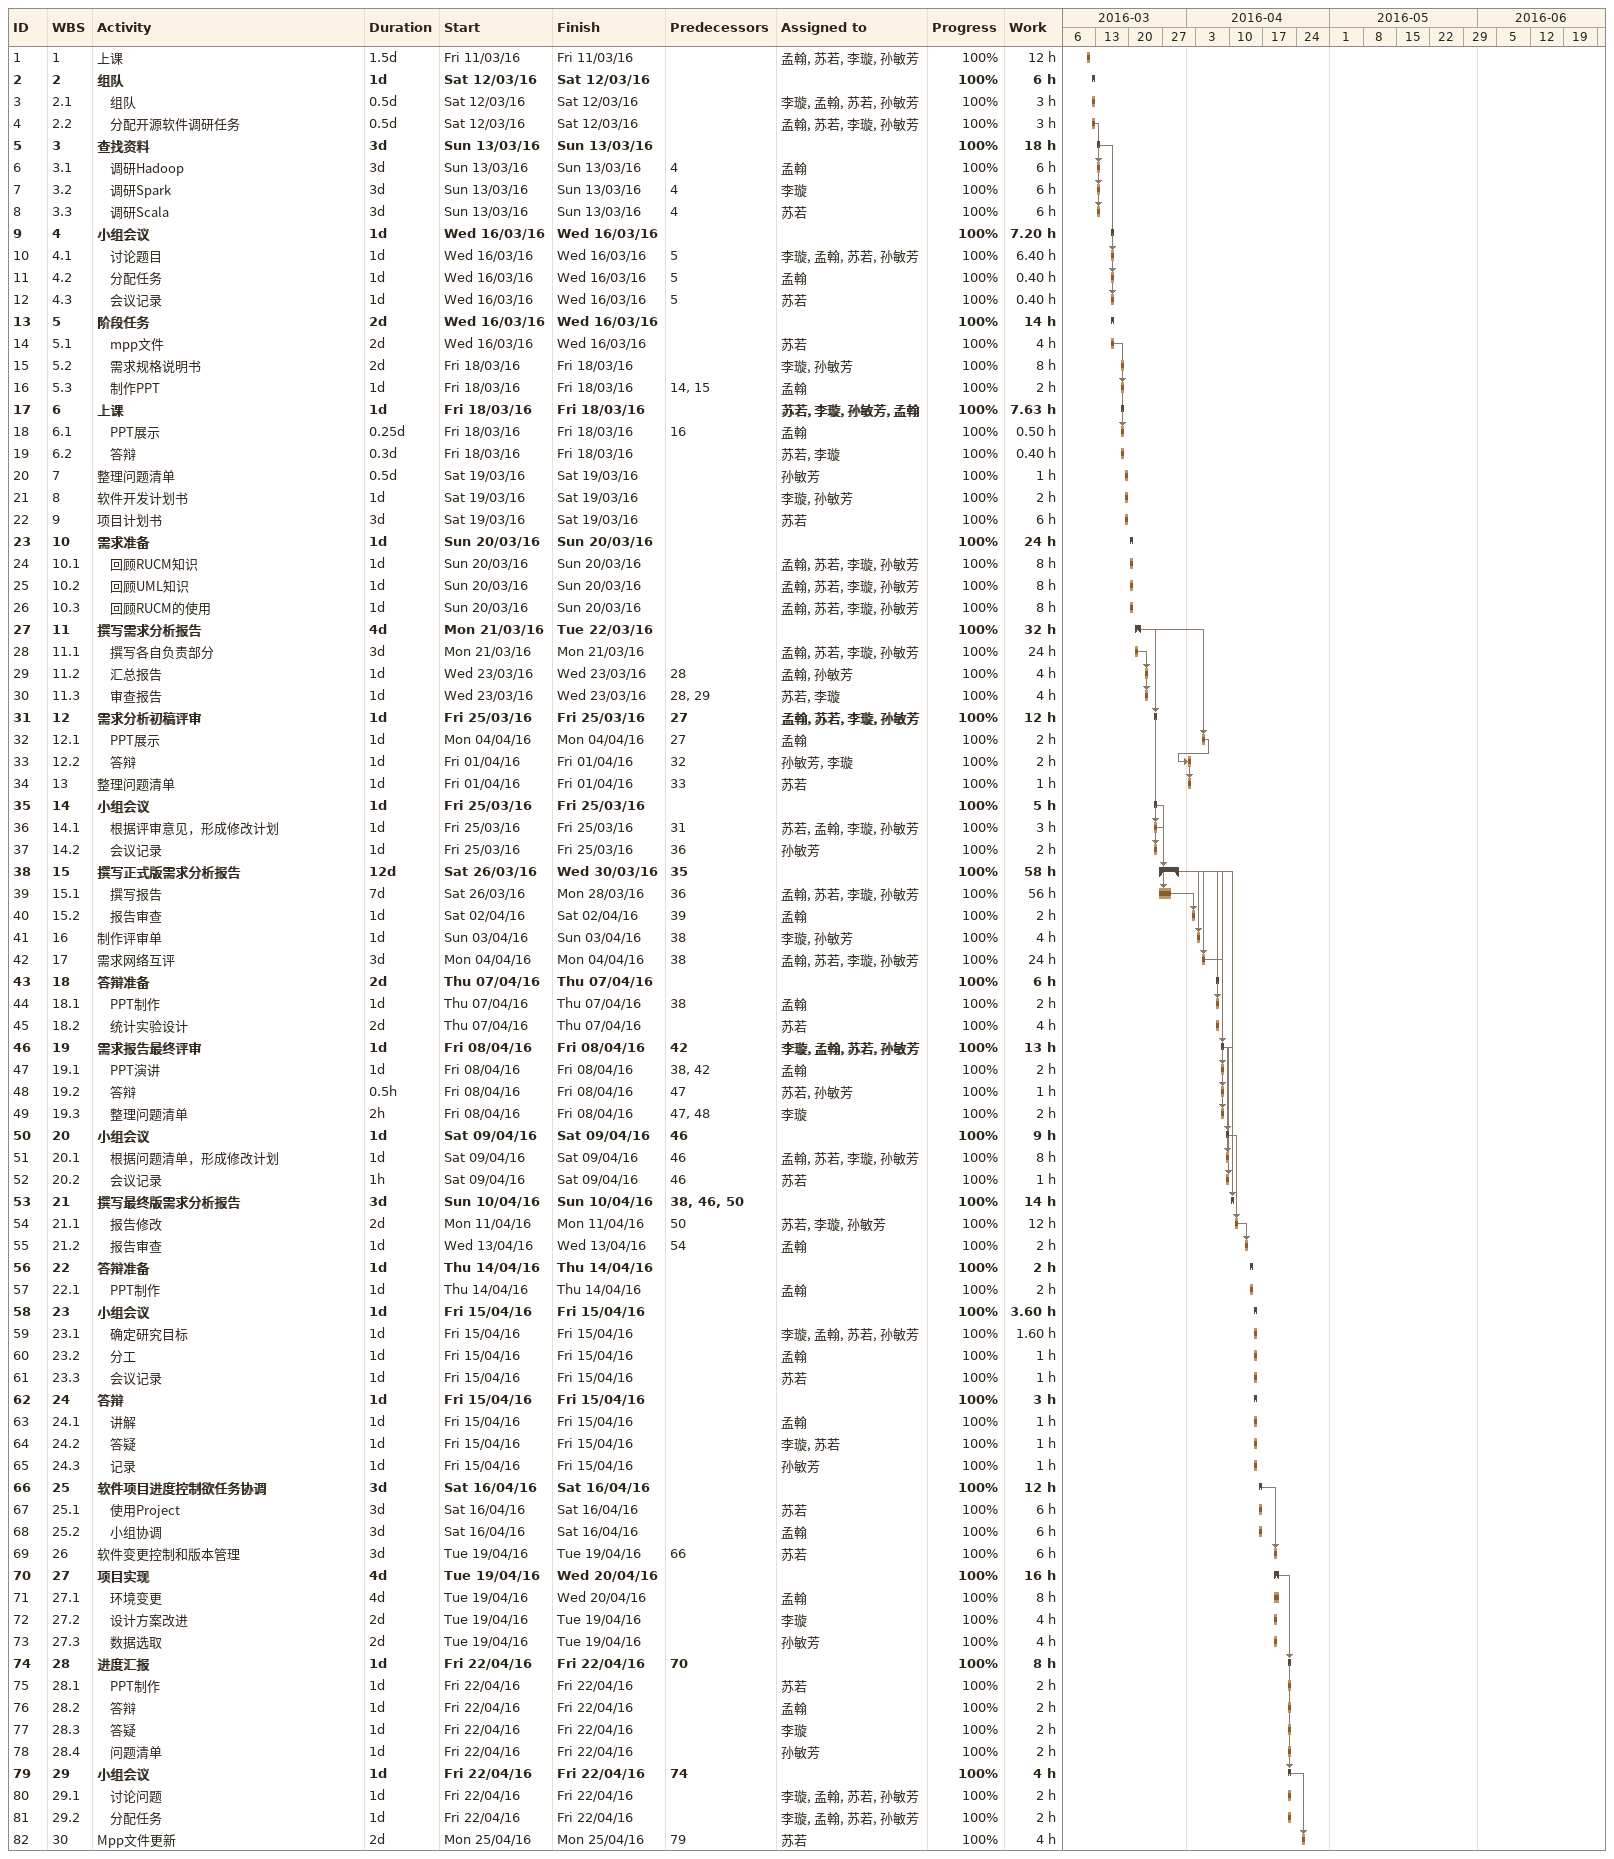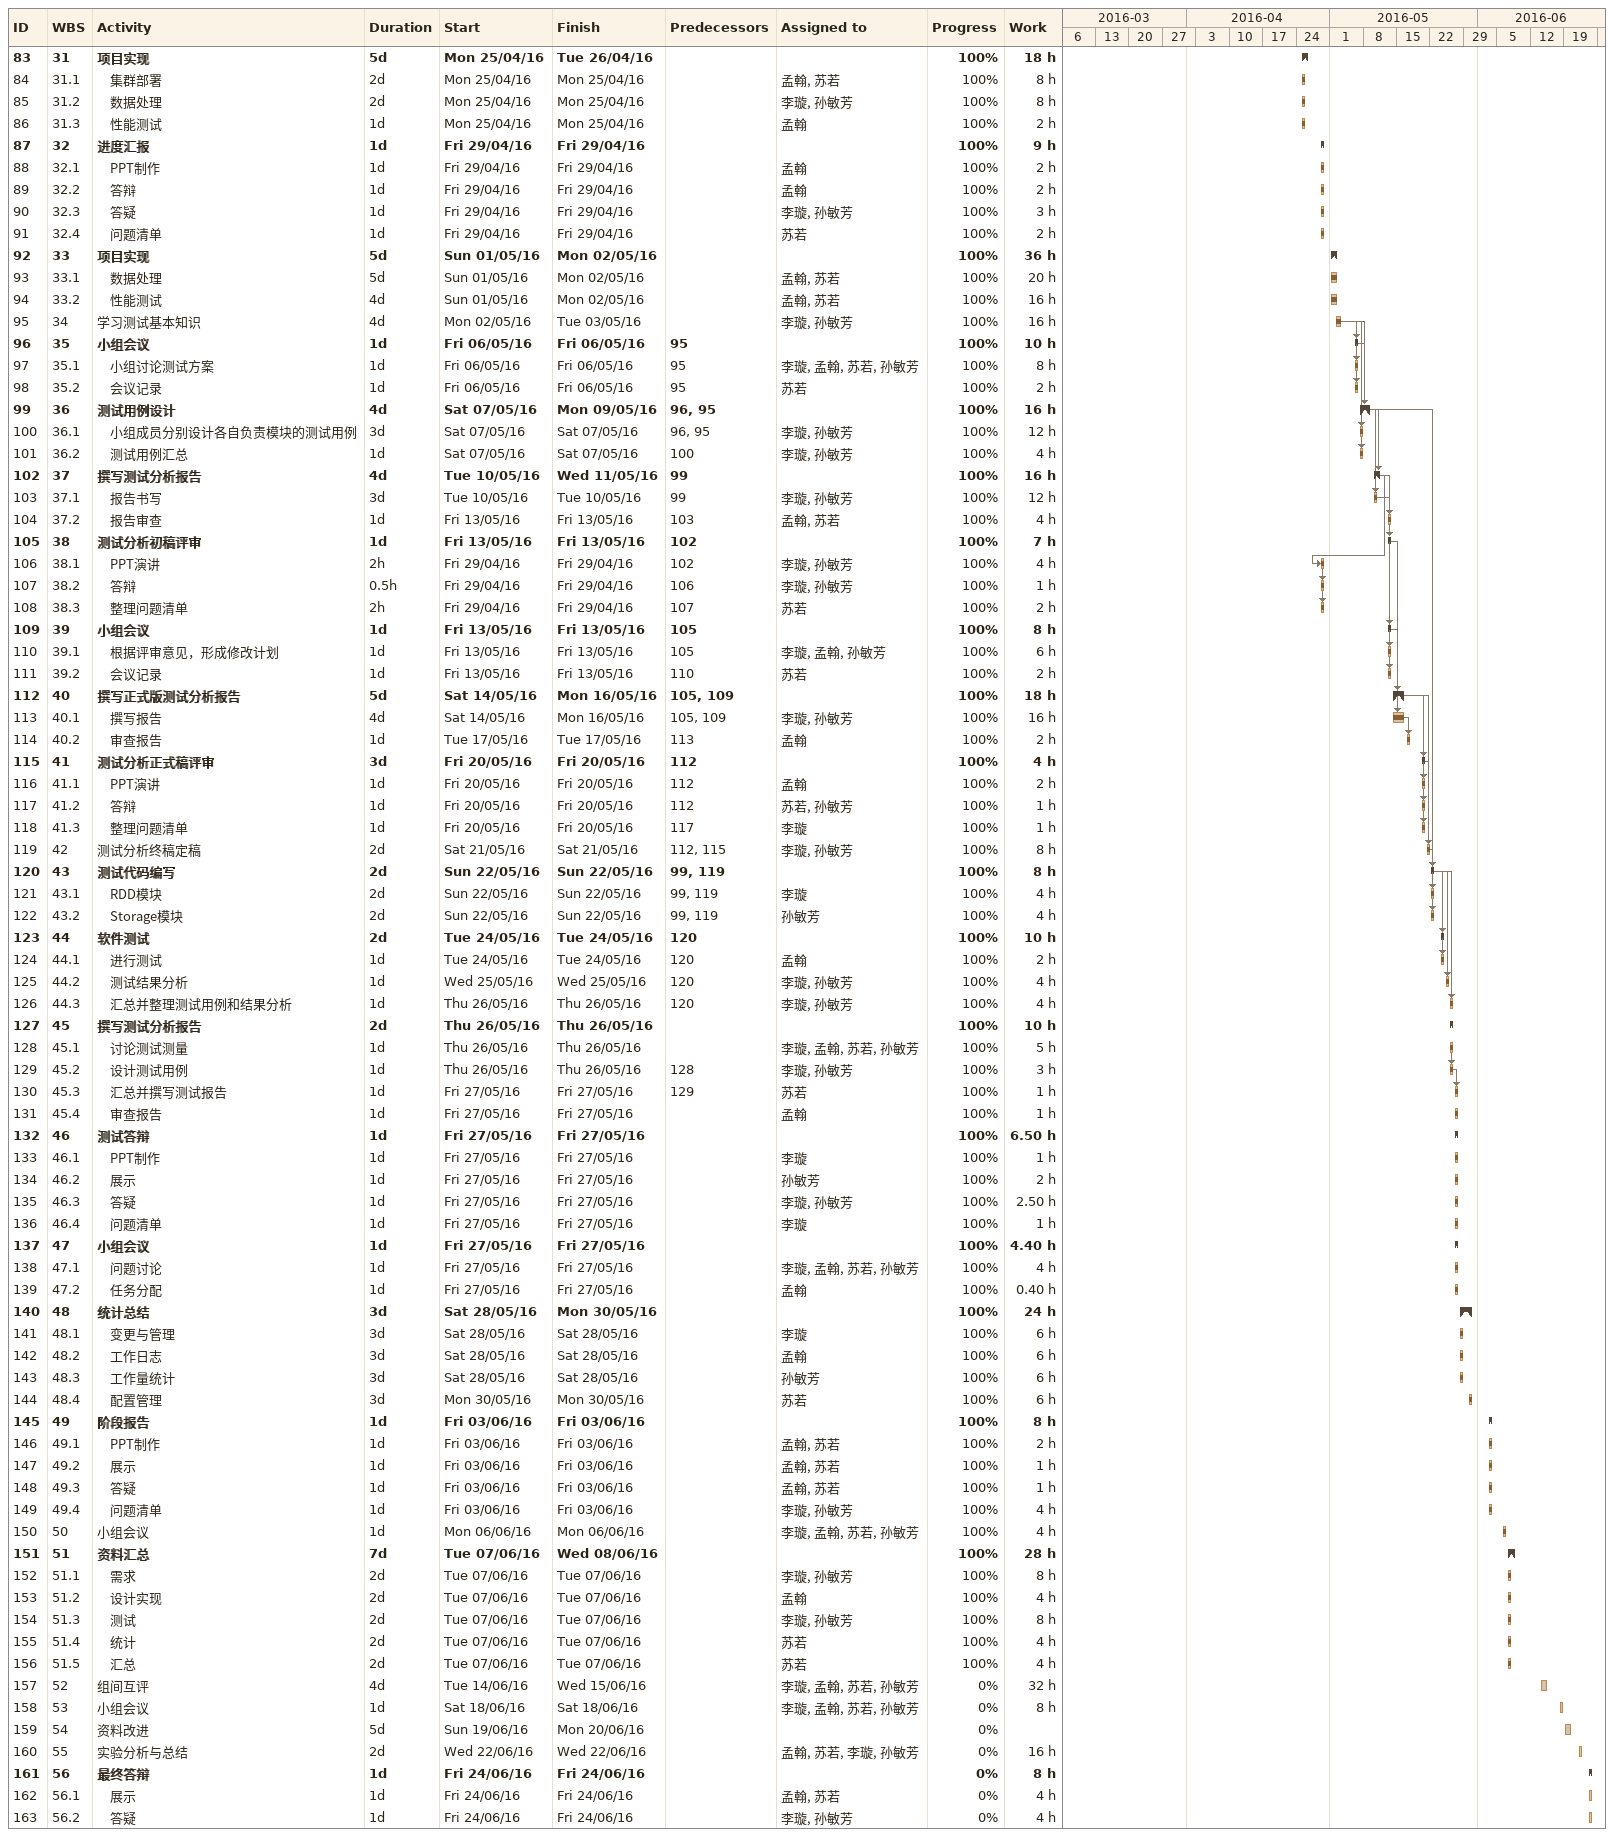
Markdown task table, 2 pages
| ID | WBS | Task | Duration | Start | Finish | Predecessors | Resources | % complete | Work (h) |
|---|---|---|---|---|---|---|---|---|---|
| 1 | 1 | 上课 | 1.5d | 2016-03-11 | 2016-03-11 |  | 孟翰, 苏若, 李璇, 孙敏芳 | 100 | 12 |
| 2 | 2 | **组队** | 1d | 2016-03-12 | 2016-03-12 |  |  | 100 | 6 |
| 3 | 2.1 | 组队 | 0.5d | 2016-03-12 | 2016-03-12 |  | 李璇, 孟翰, 苏若, 孙敏芳 | 100 | 3 |
| 4 | 2.2 | 分配开源软件调研任务 | 0.5d | 2016-03-12 | 2016-03-12 |  | 孟翰, 苏若, 李璇, 孙敏芳 | 100 | 3 |
| 5 | 3 | **查找资料** | 3d | 2016-03-13 | 2016-03-13 |  |  | 100 | 18 |
| 6 | 3.1 | 调研Hadoop | 3d | 2016-03-13 | 2016-03-13 | 4 | 孟翰 | 100 | 6 |
| 7 | 3.2 | 调研Spark | 3d | 2016-03-13 | 2016-03-13 | 4 | 李璇 | 100 | 6 |
| 8 | 3.3 | 调研Scala | 3d | 2016-03-13 | 2016-03-13 | 4 | 苏若 | 100 | 6 |
| 9 | 4 | **小组会议** | 1d | 2016-03-16 | 2016-03-16 |  |  | 100 | 7.20 |
| 10 | 4.1 | 讨论题目 | 1d | 2016-03-16 | 2016-03-16 | 5 | 李璇, 孟翰, 苏若, 孙敏芳 | 100 | 6.40 |
| 11 | 4.2 | 分配任务 | 1d | 2016-03-16 | 2016-03-16 | 5 | 孟翰 | 100 | 0.40 |
| 12 | 4.3 | 会议记录 | 1d | 2016-03-16 | 2016-03-16 | 5 | 苏若 | 100 | 0.40 |
| 13 | 5 | **阶段任务** | 2d | 2016-03-16 | 2016-03-16 |  |  | 100 | 14 |
| 14 | 5.1 | mpp文件 | 2d | 2016-03-16 | 2016-03-16 |  | 苏若 | 100 | 4 |
| 15 | 5.2 | 需求规格说明书 | 2d | 2016-03-18 | 2016-03-18 |  | 李璇, 孙敏芳 | 100 | 8 |
| 16 | 5.3 | 制作PPT | 1d | 2016-03-18 | 2016-03-18 | 14, 15 | 孟翰 | 100 | 2 |
| 17 | 6 | **上课** | 1d | 2016-03-18 | 2016-03-18 |  | 苏若, 李璇, 孙敏芳, 孟翰 | 100 | 7.63 |
| 18 | 6.1 | PPT展示 | 0.25d | 2016-03-18 | 2016-03-18 | 16 | 孟翰 | 100 | 0.50 |
| 19 | 6.2 | 答辩 | 0.3d | 2016-03-18 | 2016-03-18 |  | 苏若, 李璇 | 100 | 0.40 |
| 20 | 7 | 整理问题清单 | 0.5d | 2016-03-19 | 2016-03-19 |  | 孙敏芳 | 100 | 1 |
| 21 | 8 | 软件开发计划书 | 1d | 2016-03-19 | 2016-03-19 |  | 李璇, 孙敏芳 | 100 | 2 |
| 22 | 9 | 项目计划书 | 3d | 2016-03-19 | 2016-03-19 |  | 苏若 | 100 | 6 |
| 23 | 10 | **需求准备** | 1d | 2016-03-20 | 2016-03-20 |  |  | 100 | 24 |
| 24 | 10.1 | 回顾RUCM知识 | 1d | 2016-03-20 | 2016-03-20 |  | 孟翰, 苏若, 李璇, 孙敏芳 | 100 | 8 |
| 25 | 10.2 | 回顾UML知识 | 1d | 2016-03-20 | 2016-03-20 |  | 孟翰, 苏若, 李璇, 孙敏芳 | 100 | 8 |
| 26 | 10.3 | 回顾RUCM的使用 | 1d | 2016-03-20 | 2016-03-20 |  | 孟翰, 苏若, 李璇, 孙敏芳 | 100 | 8 |
| 27 | 11 | **撰写需求分析报告** | 4d | 2016-03-21 | 2016-03-22 |  |  | 100 | 32 |
| 28 | 11.1 | 撰写各自负责部分 | 3d | 2016-03-21 | 2016-03-21 |  | 孟翰, 苏若, 李璇, 孙敏芳 | 100 | 24 |
| 29 | 11.2 | 汇总报告 | 1d | 2016-03-23 | 2016-03-23 | 28 | 孟翰, 孙敏芳 | 100 | 4 |
| 30 | 11.3 | 审查报告 | 1d | 2016-03-23 | 2016-03-23 | 28, 29 | 苏若, 李璇 | 100 | 4 |
| 31 | 12 | **需求分析初稿评审** | 1d | 2016-03-25 | 2016-03-25 | 27 | 孟翰, 苏若, 李璇, 孙敏芳 | 100 | 12 |
| 32 | 12.1 | PPT展示 | 1d | 2016-04-04 | 2016-04-04 | 27 | 孟翰 | 100 | 2 |
| 33 | 12.2 | 答辩 | 1d | 2016-04-01 | 2016-04-01 | 32 | 孙敏芳, 李璇 | 100 | 2 |
| 34 | 13 | 整理问题清单 | 1d | 2016-04-01 | 2016-04-01 | 33 | 苏若 | 100 | 1 |
| 35 | 14 | **小组会议** | 1d | 2016-03-25 | 2016-03-25 |  |  | 100 | 5 |
| 36 | 14.1 | 根据评审意见，形成修改计划 | 1d | 2016-03-25 | 2016-03-25 | 31 | 苏若, 孟翰, 李璇, 孙敏芳 | 100 | 3 |
| 37 | 14.2 | 会议记录 | 1d | 2016-03-25 | 2016-03-25 | 36 | 孙敏芳 | 100 | 2 |
| 38 | 15 | **撰写正式版需求分析报告** | 12d | 2016-03-26 | 2016-03-30 | 35 |  | 100 | 58 |
| 39 | 15.1 | 撰写报告 | 7d | 2016-03-26 | 2016-03-28 | 36 | 孟翰, 苏若, 李璇, 孙敏芳 | 100 | 56 |
| 40 | 15.2 | 报告审查 | 1d | 2016-04-02 | 2016-04-02 | 39 | 孟翰 | 100 | 2 |
| 41 | 16 | 制作评审单 | 1d | 2016-04-03 | 2016-04-03 | 38 | 李璇, 孙敏芳 | 100 | 4 |
| 42 | 17 | 需求网络互评 | 3d | 2016-04-04 | 2016-04-04 | 38 | 孟翰, 苏若, 李璇, 孙敏芳 | 100 | 24 |
| 43 | 18 | **答辩准备** | 2d | 2016-04-07 | 2016-04-07 |  |  | 100 | 6 |
| 44 | 18.1 | PPT制作 | 1d | 2016-04-07 | 2016-04-07 | 38 | 孟翰 | 100 | 2 |
| 45 | 18.2 | 统计实验设计 | 2d | 2016-04-07 | 2016-04-07 |  | 苏若 | 100 | 4 |
| 46 | 19 | **需求报告最终评审** | 1d | 2016-04-08 | 2016-04-08 | 42 | 李璇, 孟翰, 苏若, 孙敏芳 | 100 | 13 |
| 47 | 19.1 | PPT演讲 | 1d | 2016-04-08 | 2016-04-08 | 38, 42 | 孟翰 | 100 | 2 |
| 48 | 19.2 | 答辩 | 0.5h | 2016-04-08 | 2016-04-08 | 47 | 苏若, 孙敏芳 | 100 | 1 |
| 49 | 19.3 | 整理问题清单 | 2h | 2016-04-08 | 2016-04-08 | 47, 48 | 李璇 | 100 | 2 |
| 50 | 20 | **小组会议** | 1d | 2016-04-09 | 2016-04-09 | 46 |  | 100 | 9 |
| 51 | 20.1 | 根据问题清单，形成修改计划 | 1d | 2016-04-09 | 2016-04-09 | 46 | 孟翰, 苏若, 李璇, 孙敏芳 | 100 | 8 |
| 52 | 20.2 | 会议记录 | 1h | 2016-04-09 | 2016-04-09 | 46 | 苏若 | 100 | 1 |
| 53 | 21 | **撰写最终版需求分析报告** | 3d | 2016-04-10 | 2016-04-10 | 38, 46, 50 |  | 100 | 14 |
| 54 | 21.1 | 报告修改 | 2d | 2016-04-11 | 2016-04-11 | 50 | 苏若, 李璇, 孙敏芳 | 100 | 12 |
| 55 | 21.2 | 报告审查 | 1d | 2016-04-13 | 2016-04-13 | 54 | 孟翰 | 100 | 2 |
| 56 | 22 | **答辩准备** | 1d | 2016-04-14 | 2016-04-14 |  |  | 100 | 2 |
| 57 | 22.1 | PPT制作 | 1d | 2016-04-14 | 2016-04-14 |  | 孟翰 | 100 | 2 |
| 58 | 23 | **小组会议** | 1d | 2016-04-15 | 2016-04-15 |  |  | 100 | 3.60 |
| 59 | 23.1 | 确定研究目标 | 1d | 2016-04-15 | 2016-04-15 |  | 李璇, 孟翰, 苏若, 孙敏芳 | 100 | 1.60 |
| 60 | 23.2 | 分工 | 1d | 2016-04-15 | 2016-04-15 |  | 孟翰 | 100 | 1 |
| 61 | 23.3 | 会议记录 | 1d | 2016-04-15 | 2016-04-15 |  | 苏若 | 100 | 1 |
| 62 | 24 | **答辩** | 1d | 2016-04-15 | 2016-04-15 |  |  | 100 | 3 |
| 63 | 24.1 | 讲解 | 1d | 2016-04-15 | 2016-04-15 |  | 孟翰 | 100 | 1 |
| 64 | 24.2 | 答疑 | 1d | 2016-04-15 | 2016-04-15 |  | 李璇, 苏若 | 100 | 1 |
| 65 | 24.3 | 记录 | 1d | 2016-04-15 | 2016-04-15 |  | 孙敏芳 | 100 | 1 |
| 66 | 25 | **软件项目进度控制欲任务协调** | 3d | 2016-04-16 | 2016-04-16 |  |  | 100 | 12 |
| 67 | 25.1 | 使用Project | 3d | 2016-04-16 | 2016-04-16 |  | 苏若 | 100 | 6 |
| 68 | 25.2 | 小组协调 | 3d | 2016-04-16 | 2016-04-16 |  | 孟翰 | 100 | 6 |
| 69 | 26 | 软件变更控制和版本管理 | 3d | 2016-04-19 | 2016-04-19 | 66 | 苏若 | 100 | 6 |
| 70 | 27 | **项目实现** | 4d | 2016-04-19 | 2016-04-20 |  |  | 100 | 16 |
| 71 | 27.1 | 环境变更 | 4d | 2016-04-19 | 2016-04-20 |  | 孟翰 | 100 | 8 |
| 72 | 27.2 | 设计方案改进 | 2d | 2016-04-19 | 2016-04-19 |  | 李璇 | 100 | 4 |
| 73 | 27.3 | 数据选取 | 2d | 2016-04-19 | 2016-04-19 |  | 孙敏芳 | 100 | 4 |
| 74 | 28 | **进度汇报** | 1d | 2016-04-22 | 2016-04-22 | 70 |  | 100 | 8 |
| 75 | 28.1 | PPT制作 | 1d | 2016-04-22 | 2016-04-22 |  | 苏若 | 100 | 2 |
| 76 | 28.2 | 答辩 | 1d | 2016-04-22 | 2016-04-22 |  | 孟翰 | 100 | 2 |
| 77 | 28.3 | 答疑 | 1d | 2016-04-22 | 2016-04-22 |  | 李璇 | 100 | 2 |
| 78 | 28.4 | 问题清单 | 1d | 2016-04-22 | 2016-04-22 |  | 孙敏芳 | 100 | 2 |
| 79 | 29 | **小组会议** | 1d | 2016-04-22 | 2016-04-22 | 74 |  | 100 | 4 |
| 80 | 29.1 | 讨论问题 | 1d | 2016-04-22 | 2016-04-22 |  | 李璇, 孟翰, 苏若, 孙敏芳 | 100 | 2 |
| 81 | 29.2 | 分配任务 | 1d | 2016-04-22 | 2016-04-22 |  | 李璇, 孟翰, 苏若, 孙敏芳 | 100 | 2 |
| 82 | 30 | Mpp文件更新 | 2d | 2016-04-25 | 2016-04-25 | 79 | 苏若 | 100 | 4 |
| 83 | 31 | **项目实现** | 5d | 2016-04-25 | 2016-04-26 |  |  | 100 | 18 |
| 84 | 31.1 | 集群部署 | 2d | 2016-04-25 | 2016-04-25 |  | 孟翰, 苏若 | 100 | 8 |
| 85 | 31.2 | 数据处理 | 2d | 2016-04-25 | 2016-04-25 |  | 李璇, 孙敏芳 | 100 | 8 |
| 86 | 31.3 | 性能测试 | 1d | 2016-04-25 | 2016-04-25 |  | 孟翰 | 100 | 2 |
| 87 | 32 | **进度汇报** | 1d | 2016-04-29 | 2016-04-29 |  |  | 100 | 9 |
| 88 | 32.1 | PPT制作 | 1d | 2016-04-29 | 2016-04-29 |  | 孟翰 | 100 | 2 |
| 89 | 32.2 | 答辩 | 1d | 2016-04-29 | 2016-04-29 |  | 孟翰 | 100 | 2 |
| 90 | 32.3 | 答疑 | 1d | 2016-04-29 | 2016-04-29 |  | 李璇, 孙敏芳 | 100 | 3 |
| 91 | 32.4 | 问题清单 | 1d | 2016-04-29 | 2016-04-29 |  | 苏若 | 100 | 2 |
| 92 | 33 | **项目实现** | 5d | 2016-05-01 | 2016-05-02 |  |  | 100 | 36 |
| 93 | 33.1 | 数据处理 | 5d | 2016-05-01 | 2016-05-02 |  | 孟翰, 苏若 | 100 | 20 |
| 94 | 33.2 | 性能测试 | 4d | 2016-05-01 | 2016-05-02 |  | 孟翰, 苏若 | 100 | 16 |
| 95 | 34 | 学习测试基本知识 | 4d | 2016-05-02 | 2016-05-03 |  | 李璇, 孙敏芳 | 100 | 16 |
| 96 | 35 | **小组会议** | 1d | 2016-05-06 | 2016-05-06 | 95 |  | 100 | 10 |
| 97 | 35.1 | 小组讨论测试方案 | 1d | 2016-05-06 | 2016-05-06 | 95 | 李璇, 孟翰, 苏若, 孙敏芳 | 100 | 8 |
| 98 | 35.2 | 会议记录 | 1d | 2016-05-06 | 2016-05-06 | 95 | 苏若 | 100 | 2 |
| 99 | 36 | **测试用例设计** | 4d | 2016-05-07 | 2016-05-09 | 96, 95 |  | 100 | 16 |
| 100 | 36.1 | 小组成员分别设计各自负责模块的测试用例 | 3d | 2016-05-07 | 2016-05-07 | 96, 95 | 李璇, 孙敏芳 | 100 | 12 |
| 101 | 36.2 | 测试用例汇总 | 1d | 2016-05-07 | 2016-05-07 | 100 | 李璇, 孙敏芳 | 100 | 4 |
| 102 | 37 | **撰写测试分析报告** | 4d | 2016-05-10 | 2016-05-11 | 99 |  | 100 | 16 |
| 103 | 37.1 | 报告书写 | 3d | 2016-05-10 | 2016-05-10 | 99 | 李璇, 孙敏芳 | 100 | 12 |
| 104 | 37.2 | 报告审查 | 1d | 2016-05-13 | 2016-05-13 | 103 | 孟翰, 苏若 | 100 | 4 |
| 105 | 38 | **测试分析初稿评审** | 1d | 2016-05-13 | 2016-05-13 | 102 |  | 100 | 7 |
| 106 | 38.1 | PPT演讲 | 2h | 2016-04-29 | 2016-04-29 | 102 | 李璇, 孙敏芳 | 100 | 4 |
| 107 | 38.2 | 答辩 | 0.5h | 2016-04-29 | 2016-04-29 | 106 | 李璇, 孙敏芳 | 100 | 1 |
| 108 | 38.3 | 整理问题清单 | 2h | 2016-04-29 | 2016-04-29 | 107 | 苏若 | 100 | 2 |
| 109 | 39 | **小组会议** | 1d | 2016-05-13 | 2016-05-13 | 105 |  | 100 | 8 |
| 110 | 39.1 | 根据评审意见，形成修改计划 | 1d | 2016-05-13 | 2016-05-13 | 105 | 李璇, 孟翰, 孙敏芳 | 100 | 6 |
| 111 | 39.2 | 会议记录 | 1d | 2016-05-13 | 2016-05-13 | 110 | 苏若 | 100 | 2 |
| 112 | 40 | **撰写正式版测试分析报告** | 5d | 2016-05-14 | 2016-05-16 | 105, 109 |  | 100 | 18 |
| 113 | 40.1 | 撰写报告 | 4d | 2016-05-14 | 2016-05-16 | 105, 109 | 李璇, 孙敏芳 | 100 | 16 |
| 114 | 40.2 | 审查报告 | 1d | 2016-05-17 | 2016-05-17 | 113 | 孟翰 | 100 | 2 |
| 115 | 41 | **测试分析正式稿评审** | 3d | 2016-05-20 | 2016-05-20 | 112 |  | 100 | 4 |
| 116 | 41.1 | PPT演讲 | 1d | 2016-05-20 | 2016-05-20 | 112 | 孟翰 | 100 | 2 |
| 117 | 41.2 | 答辩 | 1d | 2016-05-20 | 2016-05-20 | 112 | 苏若, 孙敏芳 | 100 | 1 |
| 118 | 41.3 | 整理问题清单 | 1d | 2016-05-20 | 2016-05-20 | 117 | 李璇 | 100 | 1 |
| 119 | 42 | 测试分析终稿定稿 | 2d | 2016-05-21 | 2016-05-21 | 112, 115 | 李璇, 孙敏芳 | 100 | 8 |
| 120 | 43 | **测试代码编写** | 2d | 2016-05-22 | 2016-05-22 | 99, 119 |  | 100 | 8 |
| 121 | 43.1 | RDD模块 | 2d | 2016-05-22 | 2016-05-22 | 99, 119 | 李璇 | 100 | 4 |
| 122 | 43.2 | Storage模块 | 2d | 2016-05-22 | 2016-05-22 | 99, 119 | 孙敏芳 | 100 | 4 |
| 123 | 44 | **软件测试** | 2d | 2016-05-24 | 2016-05-24 | 120 |  | 100 | 10 |
| 124 | 44.1 | 进行测试 | 1d | 2016-05-24 | 2016-05-24 | 120 | 孟翰 | 100 | 2 |
| 125 | 44.2 | 测试结果分析 | 1d | 2016-05-25 | 2016-05-25 | 120 | 李璇, 孙敏芳 | 100 | 4 |
| 126 | 44.3 | 汇总并整理测试用例和结果分析 | 1d | 2016-05-26 | 2016-05-26 | 120 | 李璇, 孙敏芳 | 100 | 4 |
| 127 | 45 | **撰写测试分析报告** | 2d | 2016-05-26 | 2016-05-26 |  |  | 100 | 10 |
| 128 | 45.1 | 讨论测试测量 | 1d | 2016-05-26 | 2016-05-26 |  | 李璇, 孟翰, 苏若, 孙敏芳 | 100 | 5 |
| 129 | 45.2 | 设计测试用例 | 1d | 2016-05-26 | 2016-05-26 | 128 | 李璇, 孙敏芳 | 100 | 3 |
| 130 | 45.3 | 汇总并撰写测试报告 | 1d | 2016-05-27 | 2016-05-27 | 129 | 苏若 | 100 | 1 |
| 131 | 45.4 | 审查报告 | 1d | 2016-05-27 | 2016-05-27 |  | 孟翰 | 100 | 1 |
| 132 | 46 | **测试答辩** | 1d | 2016-05-27 | 2016-05-27 |  |  | 100 | 6.50 |
| 133 | 46.1 | PPT制作 | 1d | 2016-05-27 | 2016-05-27 |  | 李璇 | 100 | 1 |
| 134 | 46.2 | 展示 | 1d | 2016-05-27 | 2016-05-27 |  | 孙敏芳 | 100 | 2 |
| 135 | 46.3 | 答疑 | 1d | 2016-05-27 | 2016-05-27 |  | 李璇, 孙敏芳 | 100 | 2.50 |
| 136 | 46.4 | 问题清单 | 1d | 2016-05-27 | 2016-05-27 |  | 李璇 | 100 | 1 |
| 137 | 47 | **小组会议** | 1d | 2016-05-27 | 2016-05-27 |  |  | 100 | 4.40 |
| 138 | 47.1 | 问题讨论 | 1d | 2016-05-27 | 2016-05-27 |  | 李璇, 孟翰, 苏若, 孙敏芳 | 100 | 4 |
| 139 | 47.2 | 任务分配 | 1d | 2016-05-27 | 2016-05-27 |  | 孟翰 | 100 | 0.40 |
| 140 | 48 | **统计总结** | 3d | 2016-05-28 | 2016-05-30 |  |  | 100 | 24 |
| 141 | 48.1 | 变更与管理 | 3d | 2016-05-28 | 2016-05-28 |  | 李璇 | 100 | 6 |
| 142 | 48.2 | 工作日志 | 3d | 2016-05-28 | 2016-05-28 |  | 孟翰 | 100 | 6 |
| 143 | 48.3 | 工作量统计 | 3d | 2016-05-28 | 2016-05-28 |  | 孙敏芳 | 100 | 6 |
| 144 | 48.4 | 配置管理 | 3d | 2016-05-30 | 2016-05-30 |  | 苏若 | 100 | 6 |
| 145 | 49 | **阶段报告** | 1d | 2016-06-03 | 2016-06-03 |  |  | 100 | 8 |
| 146 | 49.1 | PPT制作 | 1d | 2016-06-03 | 2016-06-03 |  | 孟翰, 苏若 | 100 | 2 |
| 147 | 49.2 | 展示 | 1d | 2016-06-03 | 2016-06-03 |  | 孟翰, 苏若 | 100 | 1 |
| 148 | 49.3 | 答疑 | 1d | 2016-06-03 | 2016-06-03 |  | 孟翰, 苏若 | 100 | 1 |
| 149 | 49.4 | 问题清单 | 1d | 2016-06-03 | 2016-06-03 |  | 李璇, 孙敏芳 | 100 | 4 |
| 150 | 50 | 小组会议 | 1d | 2016-06-06 | 2016-06-06 |  | 李璇, 孟翰, 苏若, 孙敏芳 | 100 | 4 |
| 151 | 51 | **资料汇总** | 7d | 2016-06-07 | 2016-06-08 |  |  | 100 | 28 |
| 152 | 51.1 | 需求 | 2d | 2016-06-07 | 2016-06-07 |  | 李璇, 孙敏芳 | 100 | 8 |
| 153 | 51.2 | 设计实现 | 2d | 2016-06-07 | 2016-06-07 |  | 孟翰 | 100 | 4 |
| 154 | 51.3 | 测试 | 2d | 2016-06-07 | 2016-06-07 |  | 李璇, 孙敏芳 | 100 | 8 |
| 155 | 51.4 | 统计 | 2d | 2016-06-07 | 2016-06-07 |  | 苏若 | 100 | 4 |
| 156 | 51.5 | 汇总 | 2d | 2016-06-07 | 2016-06-07 |  | 苏若 | 100 | 4 |
| 157 | 52 | 组间互评 | 4d | 2016-06-14 | 2016-06-15 |  | 李璇, 孟翰, 苏若, 孙敏芳 | 0 | 32 |
| 158 | 53 | 小组会议 | 1d | 2016-06-18 | 2016-06-18 |  | 李璇, 孟翰, 苏若, 孙敏芳 | 0 | 8 |
| 159 | 54 | 资料改进 | 5d | 2016-06-19 | 2016-06-20 |  |  | 0 |  |
| 160 | 55 | 实验分析与总结 | 2d | 2016-06-22 | 2016-06-22 |  | 孟翰, 苏若, 李璇, 孙敏芳 | 0 | 16 |
| 161 | 56 | **最终答辩** | 1d | 2016-06-24 | 2016-06-24 |  |  | 0 | 8 |
| 162 | 56.1 | 展示 | 1d | 2016-06-24 | 2016-06-24 |  | 孟翰, 苏若 | 0 | 4 |
| 163 | 56.2 | 答疑 | 1d | 2016-06-24 | 2016-06-24 |  | 李璇, 孙敏芳 | 0 | 4 |
